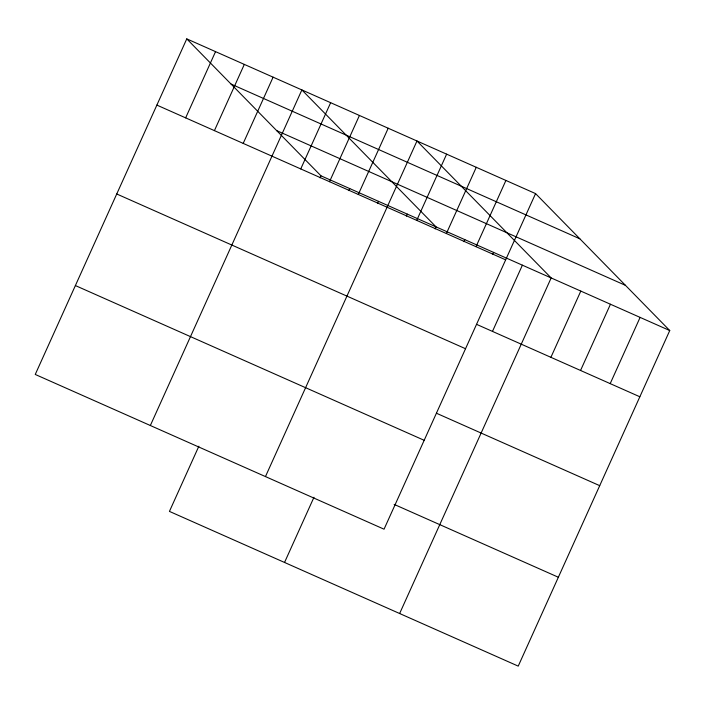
<?xml version="1.0" encoding="UTF-8"?>
<svg xmlns="http://www.w3.org/2000/svg" width="705" height="705" viewBox="0 0 705 705"><rect width="100%" height="100%" fill="white"/><g stroke="black" fill="none" stroke-linecap="round" stroke-linejoin="round"><path stroke-width="1.06" d="M186.772 38.872L35.25 374.452L384.049 529.191L535.562 193.602L186.772 38.872L320.951 175.809L669.75 330.548L518.228 666.128L169.438 511.398L198.863 446.212M185.644 117.867L215.545 51.632M214.417 130.628L244.318 64.402M243.199 143.397L273.099 77.171M150.35 425.512L301.872 89.932L436.06 226.878L435.152 228.887M300.744 168.927L330.645 102.701M320.052 177.819L320.951 175.809M329.517 181.696L359.427 115.461M348.825 190.588L349.733 188.579M358.299 194.457L388.199 128.231M377.598 203.348L378.506 201.348M265.459 476.58L416.972 140.991L551.16 277.937L399.638 613.517M406.38 216.118L407.279 214.108M416.717 220.374L446.626 154.148M284.538 562.458L313.972 497.272M446.371 233.531L476.272 167.297M463.925 241.648L464.833 239.638M476.016 246.68L505.917 180.454M492.698 254.417L493.606 252.408M492.478 331.403L522.387 265.177M550.905 357.32L580.805 291.094M580.55 370.469L610.451 304.243M610.195 383.626L640.105 317.4M231.055 84.062L579.845 238.801M276.677 130.619L625.467 285.358M156.871 105.098L505.661 259.837M476.606 324.362L639.849 396.774M116.73 193.981L465.529 348.719M436.474 413.245L599.717 485.666M75.382 285.56L424.181 440.299M394.13 504.383L558.36 577.245M535.562 193.602L669.75 330.548"/></g></svg>
